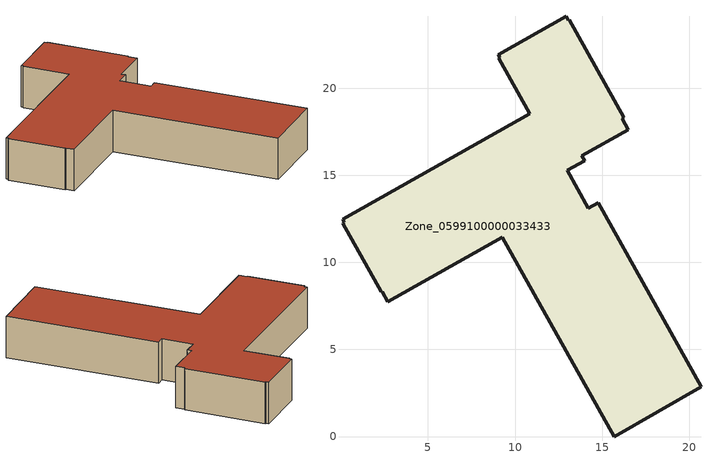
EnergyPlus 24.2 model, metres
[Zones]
Zone_0599100000033433
 floor ground (C_G): 12.94,24.12 13.06,23.91 13.12,23.94 16.24,18.34 16.15,18.25 16.5,17.62 13.82,16.13 13.99,15.84 12.99,15.28 14.2,13.1 14.76,13.42 20.67,2.86 15.69,0 9.27,11.43 2.69,7.74 2.37,8.32 2.32,8.3 0.11,12.23 0.2,12.29 0.09,12.48 10.85,18.52 9.05,21.73 9.12,21.76 9.02,21.92 z0
 wall outside (C_F): 13.99,15.84 13.82,16.13 16.5,17.62 16.15,18.25 16.24,18.34 13.12,23.94 13.06,23.91 12.94,24.12 9.02,21.92 9.12,21.76 9.05,21.73 10.85,18.52 0.09,12.48 0.2,12.29 0.11,12.23 2.32,8.3 2.37,8.32 2.69,7.74 9.27,11.43 15.69,0 20.67,2.86 14.76,13.42 14.2,13.1 12.99,15.28 13.99,15.84 z0:3.32
 roof outside (C_R): 16.24,18.34 13.12,23.94 13.06,23.91 12.94,24.12 9.02,21.92 9.12,21.76 9.05,21.73 10.85,18.52 0.09,12.48 0.2,12.29 0.11,12.23 2.32,8.3 2.37,8.32 2.69,7.74 9.27,11.43 15.69,0 20.67,2.86 14.76,13.42 14.2,13.1 12.99,15.28 13.99,15.84 13.82,16.13 16.5,17.62 16.15,18.25 z3.32
[BUILDING]
Pand.0599100000033433: North Axis=0; Terrain=City; Loads Convergence Tolerance Value=0.04; Temperature Convergence Tolerance Value=0.4; Solar Distribution=FullExterior; Maximum Number of Warmup Days=25; Minimum Number of Warmup Days=1
[Site:Location]
Rotterdam.The.Hague.AP_ZH_NLD Design_Conditions: Latitude=51.96; Longitude=4.45; Time Zone=1; Elevation=-4.5
[SITE:GROUNDTEMPERATURE:BUILDINGSURFACE]
18, 18, 18, 18, 18, 18, 18, 18, 18, 18, 18, 18
[MATERIAL] Thermal Absorptance=0.9; Solar Absorptance=0.7; Visible Absorptance=0.7
Name | Roughness | Thickness | Conductivity | Density | Specific Heat
G.D.1965 | MediumSmooth | 0.15 | 1 | 540 | 1210
F.D.1965 | Rough | 0.3 | 0.857143 | 1920 | 840
R.D.1965 | MediumRough | 0.2 | 0.08 | 1500 | 1000
[CONSTRUCTION]
C_G: G.D.1965
C_F: F.D.1965
C_R: R.D.1965
[ZONE]
Zone_0599100000033433: Type=1; Multiplier=1; Ceiling Height=Autocalculate; Volume=Autocalculate; Floor Area=autocalculate; Part of Total Floor Area=Yes
[ZONEINFILTRATION:DESIGNFLOWRATE]
Infil_Zone_0599100000033433: Zone or ZoneList or Space or SpaceList=Zone_0599100000033433; Schedule=AlwaysOn; Design Flow Rate Calculation Method=Flow/Area; Flow Rate per Floor Area=0.0042; Constant Term Coefficient=1; Temperature Term Coefficient=0; Velocity Term Coefficient=0; Velocity Squared Term Coefficient=0
[HVACTEMPLATE:ZONE:IDEALLOADSAIRSYSTEM]
Zone_0599100000033433: Maximum Heating Supply Air Temperature=50; Minimum Cooling Supply Air Temperature=13; Maximum Heating Supply Air Humidity Ratio=0.0156; Minimum Cooling Supply Air Humidity Ratio=0.0077; Heating Limit=NoLimit; Cooling Limit=NoLimit; Dehumidification Control Type=ConstantSensibleHeatRatio; Cooling Sensible Heat Ratio=0.7; Dehumidification Setpoint=60; Humidification Control Type=None; Humidification Setpoint=30; Outdoor Air Method=None; Outdoor Air Flow Rate per Person=0.00944; Outdoor Air Flow Rate per Zone Floor Area=0; Outdoor Air Flow Rate per Zone=0; Demand Controlled Ventilation Type=None; Outdoor Air Economizer Type=NoEconomizer; Heat Recovery Type=None; Sensible Heat Recovery Effectiveness=0.7; Latent Heat Recovery Effectiveness=0.65
[ZONECONTROL:THERMOSTAT]
ThermostatControl_Zone_0599100000033433: Zone or ZoneList=Zone_0599100000033433; Control Type Schedule=DualSetpointControlType; Control 1=Thermostat_Zone_0599100000033433; Temperature Difference Between Cutout And Setpoint=0
[THERMOSTATSETPOINT:DUALSETPOINT]
Thermostat_Zone_0599100000033433: Heating Setpoint Temperature Schedule=HeatingSetpoint_Zone_0599100000033433; Cooling Setpoint Temperature Schedule=CoolingSetpoint_Zone_0599100000033433
[SCHEDULE:COMPACT]
HeatingSetpoint_Zone_0599100000033433: Through: 12/31, For: AllDays, Until: 24:00, 21
CoolingSetpoint_Zone_0599100000033433: Through: 12/31, For: AllDays, Until: 24:00, 24
DualSetpointControlType: Through: 12/31, For: AllDays, Until: 24:00, 4
AlwaysOn: Through: 12/31, For: AllDays, Until: 24:00, 1
